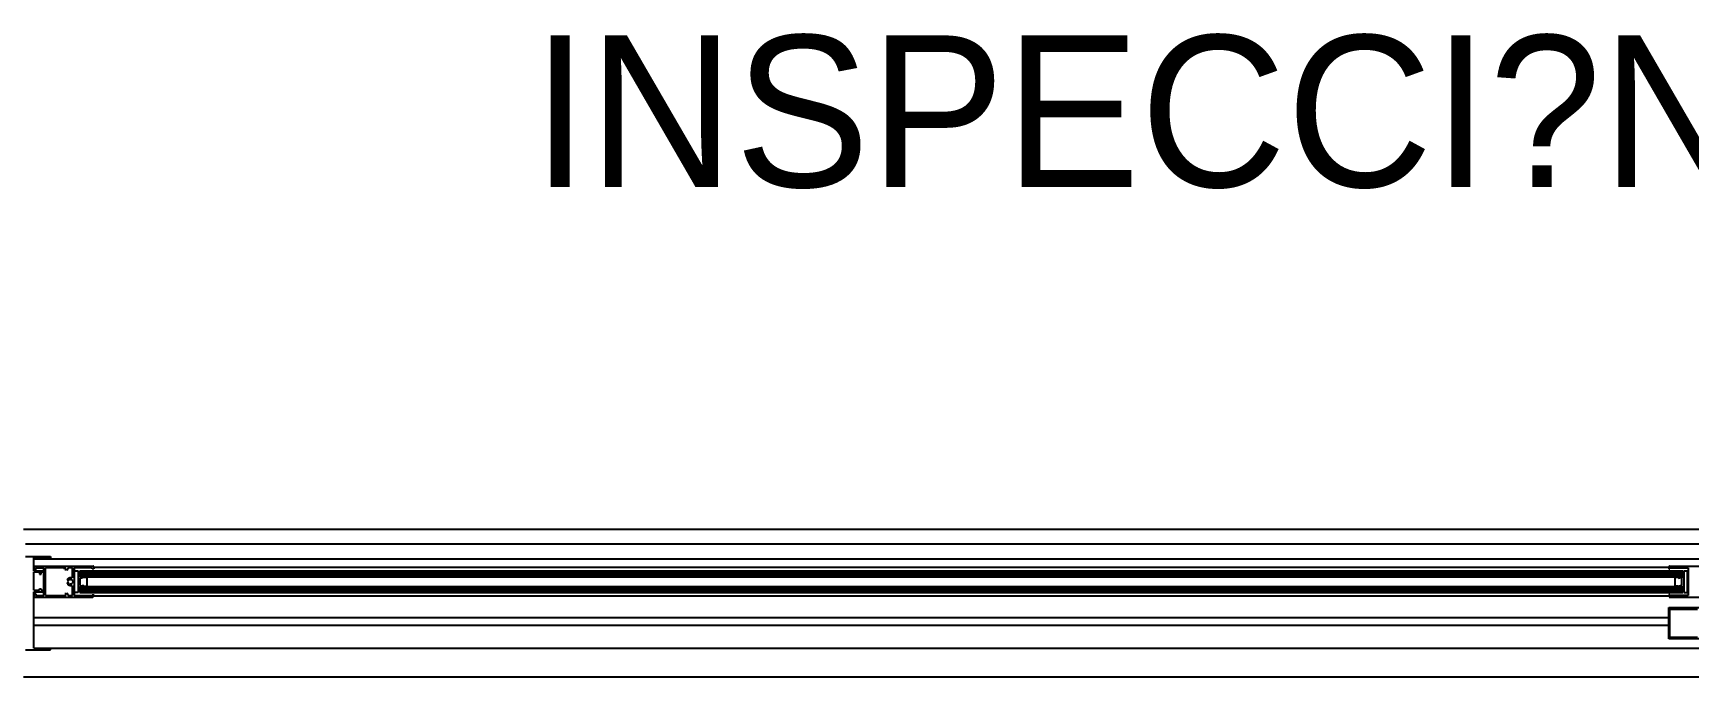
# Model space of a CAD drawing. Header units: millimetres. Extents: x 7649 to 34105, y 3983 to 25377.
# Drawn here: x 8492 to 10171, y 11175 to 11828 of the extents above; entities that cross this region are included whole.
import ezdxf

# ---------------------------------------------------------------- set-up
doc = ezdxf.new("R2010")
doc.units = ezdxf.units.MM

msp = doc.modelspace()

# ---------------------------------------------------------------- linework, layer by layer
at = {"layer": 'GEOMETRY', "color": 7}
for p, q in [((8481.83611, 11324.87222), (11880.67361, 11324.87222)), ((8483.95278, 11310.05556), (11878.02778, 11310.05556)), ((8483.95278, 11297.35556), (8509.35278, 11297.35556)), ((8492.41944, 11282.53889), (8492.41944, 11295.76806)), ((8492.41944, 11295.76806), (8509.35278, 11295.76806)), ((8492.41944, 11294.70972), (11870.09028, 11294.70972)), ((8492.94861, 11284.12639), (8492.94861, 11287.30139)), ((8492.94861, 11287.30139), (8552.21528, 11287.30139)), ((8509.35278, 11297.35556), (8509.35278, 11295.76806)), ((8552.58754, 11287.29414), (8552.47986, 11287.30139)), ((8552.69082, 11287.27302), (8552.58754, 11287.29414)), ((8552.78876, 11287.23899), (8552.69082, 11287.27302)), ((8552.88041, 11287.19298), (8552.78876, 11287.23899)), ((8552.96483, 11287.13595), (8552.88041, 11287.19298)), ((8553.04107, 11287.06885), (8552.96483, 11287.13595)), ((8553.10818, 11286.99261), (8553.04107, 11287.06885)), ((8553.16521, 11286.90819), (8553.10818, 11286.99261)), ((8553.21121, 11286.81654), (8553.16521, 11286.90819)), ((8553.24525, 11286.71859), (8553.21121, 11286.81654)), ((10150.89018, 11286.81654), (10150.85614, 11286.71859)), ((10150.93618, 11286.90819), (10150.89018, 11286.81654)), ((10150.99321, 11286.99261), (10150.93618, 11286.90819)), ((10151.06032, 11287.06885), (10150.99321, 11286.99261)), ((10151.13656, 11287.13595), (10151.06032, 11287.06885)), ((10151.22098, 11287.19298), (10151.13656, 11287.13595)), ((10151.31263, 11287.23899), (10151.22098, 11287.19298)), ((10151.41057, 11287.27302), (10151.31263, 11287.23899)), ((10151.35694, 11287.30139), (10210.62361, 11287.30139)), ((10151.51385, 11287.29414), (10151.41057, 11287.27302)), ((10151.62153, 11287.30139), (10151.51385, 11287.29414)), ((8492.41944, 11282.53889), (8502.47361, 11282.53889)), ((8492.41944, 11281.48056), (8498.24028, 11281.48056)), ((8492.41944, 11262.95972), (8492.41944, 11281.48056)), ((8494.53611, 11284.12639), (8492.94861, 11284.12639)), ((8494.53611, 11285.71389), (8494.53611, 11284.12639)), ((8494.53611, 11285.71389), (8502.47361, 11285.71389)), ((8498.24028, 11281.48056), (8498.24028, 11279.36389)), ((8498.24028, 11279.36389), (8499.82778, 11279.36389)), ((8499.82778, 11281.48056), (8502.47361, 11281.48056)), ((8499.82778, 11279.36389), (8499.82778, 11281.48056)), ((8502.47361, 11257.66806), (8502.47361, 11285.71389)), ((8502.47361, 11281.48056), (8502.47361, 11282.53889)), ((8522.58194, 11285.71389), (8504.06111, 11285.71389)), ((8504.06111, 11257.66806), (8504.06111, 11285.71389)), ((8522.58194, 11285.18472), (8522.58194, 11285.71389)), ((8524.69861, 11285.18472), (8522.58194, 11285.18472)), ((8524.69861, 11283.06806), (8524.69861, 11285.18472)), ((8527.34444, 11285.71389), (8525.75694, 11283.06806)), ((8526.2881, 11270.16143), (8526.28615, 11270.08807)), ((8526.28615, 11270.08807), (8526.29096, 11270.01498)), ((8526.29622, 11273.93449), (8526.28658, 11273.83632)), ((8526.28658, 11273.83632), (8526.28915, 11273.738)), ((8526.29688, 11270.23455), (8526.2881, 11270.16143)), ((8526.28915, 11273.738), (8526.3038, 11273.64074)), ((8526.29096, 11270.01498), (8526.30247, 11269.94264)), ((8526.31814, 11274.03132), (8526.29622, 11273.93449)), ((8526.31252, 11270.30696), (8526.29688, 11270.23455)), ((8526.3038, 11273.64074), (8526.33044, 11273.54574)), ((8526.3351, 11270.37815), (8526.31252, 11270.30696)), ((8526.35246, 11274.12559), (8526.31814, 11274.03132)), ((8526.33044, 11273.54574), (8526.36896, 11273.45419)), ((8526.36466, 11270.44764), (8526.3351, 11270.37815)), ((8526.39929, 11274.2161), (8526.35246, 11274.12559)), ((8526.4007, 11270.51423), (8526.36466, 11270.44764)), ((8526.36896, 11273.45419), (8526.41927, 11273.3673)), ((8526.45871, 11274.30166), (8526.39929, 11274.2161)), ((8526.4424, 11270.5764), (8526.4007, 11270.51423)), ((8526.41927, 11273.3673), (8526.48126, 11273.28628)), ((8526.48935, 11270.63387), (8526.4424, 11270.5764)), ((8526.48126, 11273.28628), (8526.55483, 11273.21233)), ((8526.54113, 11270.68638), (8526.48935, 11270.63387)), ((8526.59733, 11270.73369), (8526.54113, 11270.68638)), ((8526.55483, 11273.21233), (8526.63723, 11273.14874)), ((8526.65754, 11270.77552), (8526.59733, 11270.73369)), ((8526.81725, 11274.39128), (8526.62097, 11274.16318)), ((8526.63723, 11273.14874), (8526.72525, 11273.09746)), ((8526.72134, 11270.81163), (8526.65754, 11270.77552)), ((8526.78833, 11270.84176), (8526.72134, 11270.81163)), ((8526.72525, 11273.09746), (8526.81768, 11273.05846)), ((8526.85809, 11270.86563), (8526.78833, 11270.84176)), ((8527.02863, 11274.60239), (8526.81725, 11274.39128)), ((8526.81768, 11273.05846), (8526.91329, 11273.03169)), ((8526.93021, 11270.88301), (8526.85809, 11270.86563)), ((8526.91329, 11273.03169), (8527.01089, 11273.01711)), ((8527.00427, 11270.89363), (8526.93021, 11270.88301)), ((8527.07986, 11270.89722), (8527.00427, 11270.89363)), ((8527.01089, 11273.01711), (8527.10925, 11273.01466)), ((8527.25397, 11274.79597), (8527.02863, 11274.60239)), ((8527.13313, 11270.89545), (8527.07986, 11270.89722)), ((8527.10925, 11273.01466), (8527.20718, 11273.02433)), ((8527.18584, 11270.89016), (8527.13313, 11270.89545)), ((8527.23785, 11270.88143), (8527.18584, 11270.89016)), ((8527.20718, 11273.02433), (8527.30345, 11273.04604)), ((8527.289, 11270.86932), (8527.23785, 11270.88143)), ((8527.49216, 11274.97147), (8527.25397, 11274.79597)), ((8527.33912, 11270.85389), (8527.289, 11270.86932)), ((8527.30345, 11273.04604), (8527.39686, 11273.07978)), ((8527.38805, 11270.83521), (8527.33912, 11270.85389)), ((8531.57778, 11285.71389), (8527.34444, 11285.71389)), ((8527.87361, 11273.01389), (8527.34444, 11273.01389)), ((8527.34444, 11270.36806), (8527.87361, 11270.36806)), ((8527.43563, 11270.81334), (8527.38805, 11270.83521)), ((8527.39686, 11273.07978), (8527.48619, 11273.12548)), ((8527.48171, 11270.78836), (8527.43563, 11270.81334)), ((8527.52613, 11270.76031), (8527.48171, 11270.78836)), ((8527.48619, 11273.12548), (8527.57023, 11273.18311)), ((8527.74208, 11275.12835), (8527.49216, 11274.97147)), ((8527.56872, 11270.72927), (8527.52613, 11270.76031)), ((8527.60932, 11270.69531), (8527.56872, 11270.72927)), ((8527.57023, 11273.18311), (8527.64778, 11273.25263)), ((8527.64778, 11270.65848), (8527.60932, 11270.69531)), ((8528.00261, 11275.26608), (8527.74208, 11275.12835)), ((8527.87361, 11273.54306), (8527.87361, 11273.01389)), ((8528.27262, 11275.3841), (8528.00261, 11275.26608)), ((8528.55099, 11275.48188), (8528.27262, 11275.3841)), ((8528.52336, 11273.74629), (8528.30666, 11273.603)), ((8528.75087, 11273.86353), (8528.52336, 11273.74629)), ((8528.83661, 11275.55887), (8528.55099, 11275.48188)), ((8528.98701, 11273.95472), (8528.75087, 11273.86353)), ((8529.12835, 11275.61454), (8528.83661, 11275.55887)), ((8529.22964, 11274.01986), (8528.98701, 11273.95472)), ((8529.42508, 11275.64834), (8529.12835, 11275.61454)), ((8529.47659, 11274.05894), (8529.22964, 11274.01986)), ((8529.72569, 11275.65972), (8529.42508, 11275.64834)), ((8529.72569, 11274.07196), (8529.47659, 11274.05894)), ((8529.863, 11275.65736), (8529.72569, 11275.65972)), ((8529.9748, 11274.05894), (8529.72569, 11274.07196)), ((8529.99994, 11275.65028), (8529.863, 11275.65736)), ((8530.22175, 11274.01986), (8529.9748, 11274.05894)), ((8530.13637, 11275.6385), (8529.99994, 11275.65028)), ((8530.27218, 11275.62206), (8530.13637, 11275.6385)), ((8530.46438, 11273.95472), (8530.22175, 11274.01986)), ((8530.40726, 11275.60096), (8530.27218, 11275.62206)), ((8530.54147, 11275.57523), (8530.40726, 11275.60096)), ((8530.70052, 11273.86353), (8530.46438, 11273.95472)), ((8530.51944, 11273.01389), (8530.51944, 11273.54306)), ((8530.67471, 11275.5449), (8530.54147, 11275.57523)), ((8530.80684, 11275.50998), (8530.67471, 11275.5449)), ((8530.92803, 11273.74629), (8530.70052, 11273.86353)), ((8530.93776, 11275.47049), (8530.80684, 11275.50998)), ((8531.14473, 11273.603), (8530.92803, 11273.74629)), ((8531.06733, 11275.42646), (8530.93776, 11275.47049)), ((8531.19545, 11275.37791), (8531.06733, 11275.42646)), ((8531.32198, 11275.32486), (8531.19545, 11275.37791)), ((8531.57778, 11275.65972), (8531.57778, 11285.71389)), ((8531.78113, 11272.8933), (8531.63772, 11273.11001)), ((8531.63772, 11270.27194), (8531.78113, 11270.48864)), ((8531.89847, 11272.6658), (8531.78113, 11272.8933)), ((8531.78113, 11270.48864), (8531.89847, 11270.71614)), ((8531.98974, 11272.42965), (8531.89847, 11272.6658)), ((8531.89847, 11270.71614), (8531.98974, 11270.95229)), ((8532.05492, 11272.18703), (8531.98974, 11272.42965)), ((8531.98974, 11270.95229), (8532.05492, 11271.19492)), ((8532.09404, 11271.94008), (8532.05492, 11272.18703)), ((8532.05492, 11271.19492), (8532.09404, 11271.44186)), ((8532.10707, 11271.69097), (8532.09404, 11271.94008)), ((8532.09404, 11271.44186), (8532.10707, 11271.69097)), ((8551.68611, 11285.71389), (8533.16528, 11285.71389)), ((8533.16528, 11285.71389), (8533.16528, 11257.66806)), ((8533.69444, 11260.84306), (8533.69444, 11282.53889)), ((8533.69444, 11282.53889), (8537.39861, 11282.53889)), ((8537.39861, 11282.53889), (8537.39861, 11260.84306)), ((8538.98611, 11276.71806), (8538.98611, 11282.53889)), ((8538.98611, 11282.53889), (10165.11528, 11282.53889)), ((8538.98611, 11281.48056), (10165.11528, 11281.48056)), ((8538.98611, 11280.42222), (10165.11528, 11280.42222)), ((8538.98611, 11279.89306), (10165.11528, 11279.89306)), ((8538.98611, 11278.83472), (10165.11528, 11278.83472)), ((8538.98611, 11277.77639), (10165.11528, 11277.77639)), ((8538.98611, 11276.71806), (10165.11528, 11276.71806)), ((8539.51528, 11275.13056), (8543.21944, 11276.18889)), ((8539.51528, 11268.25139), (8539.51528, 11275.13056)), ((8543.21944, 11276.18889), (8546.39444, 11276.18889)), ((8546.39444, 11267.19306), (8546.39444, 11276.18889)), ((8551.68611, 11284.65556), (8551.68611, 11285.71389)), ((8553.27361, 11284.65556), (8551.68611, 11284.65556)), ((8553.26636, 11286.61531), (8553.24525, 11286.71859)), ((8553.27361, 11286.50764), (8553.26636, 11286.61531)), ((8553.27361, 11286.24306), (8553.27361, 11284.65556)), ((8553.27361, 11286.24306), (10150.82778, 11286.24306)), ((10150.83503, 11286.61531), (10150.82778, 11286.50764)), ((10150.82778, 11286.24306), (10150.82778, 11284.65556)), ((10150.82778, 11284.65556), (10151.88611, 11284.65556)), ((10150.85614, 11286.71859), (10150.83503, 11286.61531)), ((10151.88611, 11284.65556), (10151.88611, 11285.71389)), ((10151.88611, 11285.71389), (10170.40694, 11285.71389)), ((10157.17778, 11267.19306), (10157.17778, 11276.18889)), ((10157.17778, 11276.18889), (10160.35278, 11276.18889)), ((10160.35278, 11275.13056), (10164.05694, 11276.18889)), ((10164.05694, 11268.25139), (10164.05694, 11275.13056)), ((10165.11528, 11276.71806), (10165.11528, 11282.53889)), ((10166.17361, 11282.53889), (10166.17361, 11260.84306)), ((10166.17361, 11282.53889), (10169.87778, 11282.53889)), ((10169.87778, 11260.84306), (10169.87778, 11282.53889)), ((10170.40694, 11285.71389), (10170.40694, 11257.66806)), ((8492.41944, 11262.95972), (8498.24028, 11262.95972)), ((8492.41944, 11261.37222), (8502.47361, 11261.37222)), ((8492.41944, 11204.22222), (8492.41944, 11261.37222)), ((8492.94861, 11256.08056), (8492.94861, 11259.25556)), ((8492.94861, 11259.25556), (8494.53611, 11259.25556)), ((8492.94861, 11256.08056), (8552.21528, 11256.08056)), ((8494.53611, 11259.25556), (8494.53611, 11257.66806)), ((8494.53611, 11257.66806), (8502.47361, 11257.66806)), ((8498.24028, 11264.54722), (8499.82778, 11264.54722)), ((8498.24028, 11262.95972), (8498.24028, 11264.54722)), ((8499.82778, 11262.95972), (8499.82778, 11264.54722)), ((8499.82778, 11262.95972), (8502.47361, 11262.95972)), ((8502.47361, 11261.37222), (8502.47361, 11262.95972)), ((8504.06111, 11257.66806), (8522.58194, 11257.66806)), ((8522.58194, 11257.66806), (8524.69861, 11257.66806)), ((8524.69861, 11257.66806), (8524.69861, 11260.31389)), ((8525.75694, 11260.31389), (8527.34444, 11257.66806)), ((8526.30247, 11269.94264), (8526.32064, 11269.87154)), ((8526.32064, 11269.87154), (8526.3454, 11269.80218)), ((8526.3454, 11269.80218), (8526.3767, 11269.73505)), ((8526.3767, 11269.73505), (8526.41449, 11269.67065)), ((8526.41449, 11269.67065), (8526.45871, 11269.60945)), ((8526.62097, 11269.21877), (8526.91777, 11268.88616)), ((8526.91777, 11268.88616), (8527.24445, 11268.59328)), ((8527.24445, 11268.59328), (8527.59721, 11268.34108)), ((8527.34444, 11257.66806), (8531.57778, 11257.66806)), ((8527.59721, 11268.34108), (8527.97228, 11268.13051)), ((8527.97228, 11268.13051), (8528.36587, 11267.96249)), ((8528.30666, 11269.77894), (8528.52336, 11269.63565)), ((8528.36587, 11267.96249), (8528.7742, 11267.83798)), ((8528.52336, 11269.63565), (8528.75087, 11269.51841)), ((8528.75087, 11269.51841), (8528.98701, 11269.42722)), ((8528.7742, 11267.83798), (8529.1935, 11267.75791)), ((8528.98701, 11269.42722), (8529.22964, 11269.36209)), ((8529.1935, 11267.75791), (8529.61997, 11267.72322)), ((8529.22964, 11269.36209), (8529.47659, 11269.32301)), ((8529.47659, 11269.32301), (8529.72569, 11269.30998)), ((8529.61997, 11267.72322), (8530.04984, 11267.73485)), ((8529.72569, 11269.30998), (8529.9748, 11269.32301)), ((8529.9748, 11269.32301), (8530.22175, 11269.36209)), ((8530.04984, 11267.73485), (8530.47931, 11267.79375)), ((8530.22175, 11269.36209), (8530.46438, 11269.42722)), ((8530.46438, 11269.42722), (8530.70052, 11269.51841)), ((8530.47931, 11267.79375), (8530.90462, 11267.90084)), ((8530.70052, 11269.51841), (8530.92803, 11269.63565)), ((8530.90462, 11267.90084), (8531.32198, 11268.05708)), ((8530.92803, 11269.63565), (8531.14473, 11269.77894)), ((8531.57778, 11257.66806), (8531.57778, 11267.72222)), ((8533.16528, 11257.66806), (8551.68611, 11257.66806)), ((8537.39861, 11260.84306), (8533.69444, 11260.84306)), ((8538.98611, 11260.84306), (8538.98611, 11266.66389)), ((8538.98611, 11266.66389), (10165.11528, 11266.66389)), ((8538.98611, 11265.60556), (10165.11528, 11265.60556)), ((8538.98611, 11264.54722), (10165.11528, 11264.54722)), ((8538.98611, 11263.48889), (10165.11528, 11263.48889)), ((8538.98611, 11262.43056), (10165.11528, 11262.43056)), ((8538.98611, 11261.90139), (10165.11528, 11261.90139)), ((8538.98611, 11260.84306), (10165.11528, 11260.84306)), ((8539.51528, 11267.19306), (8543.21944, 11268.25139)), ((8543.21944, 11267.19306), (8546.39444, 11267.19306)), ((8551.68611, 11257.66806), (8551.68611, 11258.19722)), ((8551.68611, 11258.19722), (8553.27361, 11258.19722)), ((8552.47986, 11256.60972), (8552.58754, 11256.61697)), ((8552.58754, 11256.61697), (8552.69082, 11256.63809)), ((8552.69082, 11256.63809), (8552.78876, 11256.67212)), ((8552.78876, 11256.67212), (8552.88041, 11256.71813)), ((8552.88041, 11256.71813), (8552.96483, 11256.77516)), ((8552.96483, 11256.77516), (8553.04107, 11256.84227)), ((8553.04107, 11256.84227), (8553.10818, 11256.9185)), ((8553.10818, 11256.9185), (8553.16521, 11257.00292)), ((8553.16521, 11257.00292), (8553.21121, 11257.09458)), ((8553.21121, 11257.09458), (8553.24525, 11257.19252)), ((8553.24525, 11257.19252), (8553.26636, 11257.2958)), ((8553.26636, 11257.2958), (8553.27361, 11257.40347)), ((8553.27361, 11258.19722), (8553.27361, 11257.13889)), ((8553.27361, 11257.13889), (10150.82778, 11257.13889)), ((10151.88611, 11258.19722), (10150.82778, 11258.19722)), ((10150.82778, 11258.19722), (10150.82778, 11257.13889)), ((10150.82778, 11257.40347), (10150.83503, 11257.2958)), ((10150.83503, 11257.2958), (10150.85614, 11257.19252)), ((10150.85614, 11257.19252), (10150.89018, 11257.09458)), ((10150.89018, 11257.09458), (10150.93618, 11257.00292)), ((10150.93618, 11257.00292), (10150.99321, 11256.9185)), ((10150.99321, 11256.9185), (10151.06032, 11256.84227)), ((10151.06032, 11256.84227), (10151.13656, 11256.77516)), ((10151.13656, 11256.77516), (10151.22098, 11256.71813)), ((10151.22098, 11256.71813), (10151.31263, 11256.67212)), ((10151.31263, 11256.67212), (10151.41057, 11256.63809)), ((10151.35694, 11256.08056), (10210.62361, 11256.08056)), ((10151.41057, 11256.63809), (10151.51385, 11256.61697)), ((10151.51385, 11256.61697), (10151.62153, 11256.60972)), ((10151.88611, 11257.66806), (10151.88611, 11258.19722)), ((10170.40694, 11257.66806), (10151.88611, 11257.66806)), ((10160.35278, 11267.19306), (10157.17778, 11267.19306)), ((10160.35278, 11267.19306), (10164.05694, 11268.25139)), ((10165.11528, 11260.84306), (10165.11528, 11266.66389)), ((10166.17361, 11260.84306), (10169.87778, 11260.84306)), ((10150.82778, 11213.74722), (10150.82778, 11245.49722)), ((10150.82778, 11245.49722), (10209.56528, 11245.49722)), ((10151.88611, 11215.33472), (10151.88611, 11243.90972)), ((10151.88611, 11243.90972), (10179.93194, 11243.90972)), ((8492.41944, 11235.44306), (10150.82778, 11235.44306)), ((8492.41944, 11227.50556), (10150.82778, 11227.50556)), ((8492.41944, 11204.22222), (8509.35278, 11204.22222)), ((8492.41944, 11204.22222), (11870.09028, 11204.22222)), ((8509.35278, 11202.63472), (8509.35278, 11204.22222)), ((10209.56528, 11213.74722), (10150.82778, 11213.74722)), ((10151.88611, 11215.33472), (10179.93194, 11215.33472)), ((8483.95278, 11202.63472), (8509.35278, 11202.63472)), ((8481.83611, 11175.11806), (11880.67361, 11175.11806))]:
    msp.add_line(p, q, dxfattribs=at)

# ---------------------------------------------------------------- texts
at = {"layer": 'TEXT'}
msp.add_text('INSPECCI?N', height=153.66947, dxfattribs=at).set_placement((8997.77361, 11672.01413))

doc.saveas('drawing.dxf')
